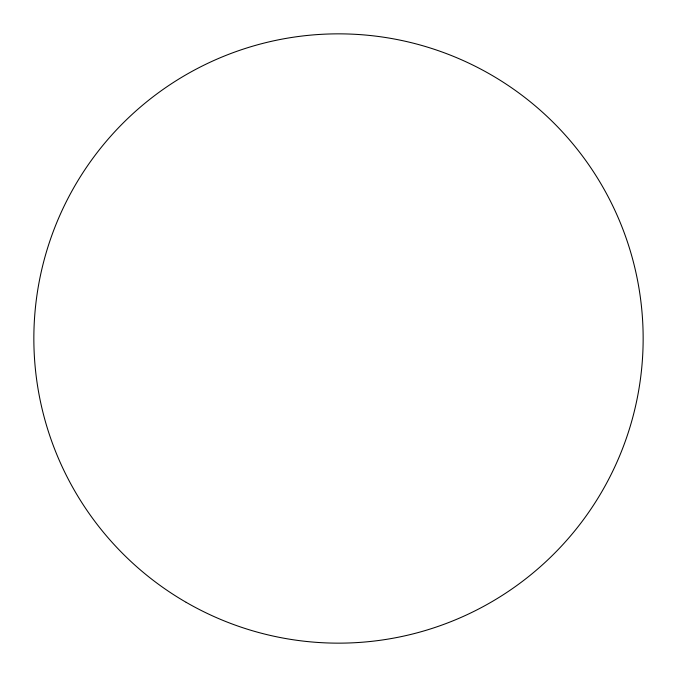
<?xml version="1.0" encoding="UTF-8"?>
<svg xmlns="http://www.w3.org/2000/svg" width="677" height="677" viewBox="0 0 677 677"><rect width="100%" height="100%" fill="white"/><g stroke="black" fill="none" stroke-linecap="round" stroke-linejoin="round"><path stroke-width="1.02" d="M186.175 602.335A304.65 304.65 0 0 0 643.15 338.5A304.65 304.65 0 0 0 186.175 74.665A304.65 304.65 0 0 0 186.175 602.335"/></g></svg>
